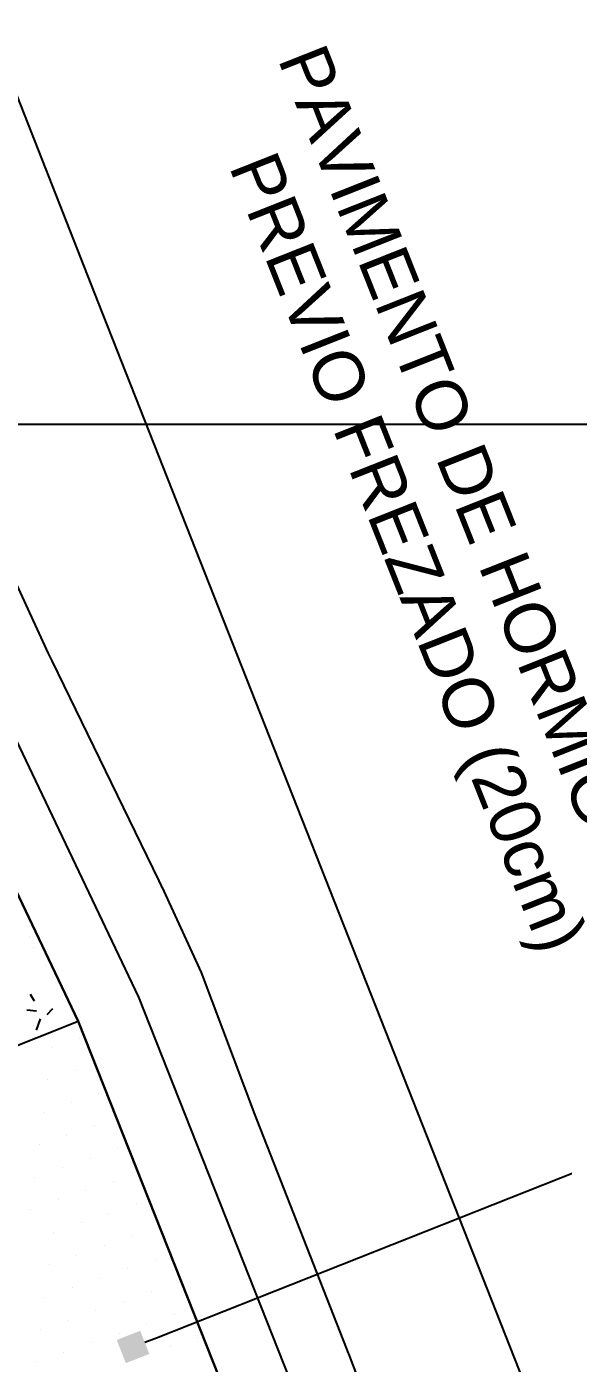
# Model space of a CAD drawing. Header units: metres. Extents: x 486561 to 486942, y 7083268 to 7083787.
# Drawn here: x 486757.9 to 486779.2, y 7083560.8 to 7083613.8 of the extents above; entities that cross this region are included whole.
import ezdxf

# ---------------------------------------------------------------- set-up
doc = ezdxf.new("R2010")
doc.units = ezdxf.units.M
for name, color, linetype in [('ALAMBRADA', 45, 'Continuous'), ('C-ROAD', 7, 'Continuous'), ('C-ROAD-CORR', 5, 'Continuous'), ('C-ROAD-PROF-GRID-MINR', 45, 'Continuous'), ('C-TINN-BNDY', 110, 'Continuous'), ('C-TOPO-FEAT', 94, 'Continuous'), ('grilla', 254, 'Continuous')]:
    doc.layers.add(name, color=color, linetype=linetype)
doc.styles.add('arial', font='arial.ttf')

msp = doc.modelspace()

# ---------------------------------------------------------------- linework, layer by layer
at = {"color": 0, "linetype": 'ByBlock', "lineweight": -2, "extrusion": (0.05870274693533113, -0.1482124761941991, 0.9872117550974717)}
msp.add_line((486762.5905608175, 7083561.593881837, -27.24119651867209), (486763.055426216, 7083561.778001802, -27.2411965186967), dxfattribs=at)
at = {"color": 0, "linetype": 'ByBlock', "extrusion": (0.05870274693533113, -0.1482124761941991, 0.9872117550974717)}
msp.add_solid([(3061008.388704955, 6324626.44397622, -1021324.795761503), (3061007.388704955, 6324626.443976221, -1021324.795761503), (3061008.388704955, 6324627.44397622, -1021324.795761503), (3061007.388704956, 6324627.443976221, -1021324.795761503)], dxfattribs=at)
at = {"layer": 'ALAMBRADA', "color": 7}
for p, q in [((486760.7534856492, 7083602.805716819, 76.05), (486735.2134856493, 7083667.86571682, 76.05)), ((486779.6234856492, 7083554.98571682, 76.05), (486760.7534856492, 7083602.805716819, 76.05))]:
    msp.add_line(p, q, dxfattribs=at)
at = {"layer": 'C-ROAD', "color": 7, "linetype": 'Continuous', "lineweight": -3}
for p, q in [((486708.1905303565, 7083682.893219667), (486759.9519169907, 7083574.32443339)), ((486759.9519169907, 7083574.32443339), (486779.0982955079, 7083525.977601129))]:
    msp.add_line(p, q, dxfattribs=at)
at = {"layer": 'C-ROAD-CORR', "color": 7, "linetype": 'Continuous'}
for p, q in [((486758.0321547772, 7083577.702298041), (486758.0321547772, 7083577.702298041)), ((486758.181473662, 7083577.234219263), (486758.181473662, 7083577.234219263)), ((486758.6558748073, 7083576.54466366), (486758.6558748073, 7083576.54466366)), ((486757.9390914812, 7083575.403892746), (486757.9390914812, 7083575.403892746)), ((486758.0522075205, 7083575.39613894), (486758.2041468034, 7083575.131908937)), ((486757.9200810467, 7083574.774965451), (486758.2995727208, 7083574.74109704)), ((486758.2946601969, 7083573.965621434), (486758.4565057956, 7083574.423563506)), ((486758.7189442638, 7083574.594259403), (486758.9464966545, 7083574.824620996)), ((486760.0160099429, 7083573.659888623), (486760.0160099429, 7083573.659888623)), ((486758.9196155849, 7083573.284507914), (486758.9196155849, 7083573.284507914)), ((486759.8431934741, 7083572.375803911), (486759.8431934741, 7083572.375803911)), ((486758.7467991162, 7083572.000423201), (486758.7467991162, 7083572.000423201)), ((486760.7667713627, 7083571.467099908), (486760.7667713627, 7083571.467099908)), ((486758.5739826469, 7083570.716338488), (486758.5739826469, 7083570.716338488)), ((486759.6703770048, 7083571.091719198), (486759.6703770048, 7083571.091719198)), ((486760.5939548943, 7083570.183015194), (486760.5939548943, 7083570.183015194)), ((486759.4975605364, 7083569.807634484), (486759.4975605364, 7083569.807634484)), ((486758.4011661785, 7083569.432253774), (486758.4011661785, 7083569.432253774)), ((486761.5175327826, 7083569.274311191), (486761.5175327826, 7083569.274311191)), ((486760.4211384247, 7083568.898930482), (486760.4211384247, 7083568.898930482)), ((486758.2283497089, 7083568.148169062), (486758.2283497089, 7083568.148169062)), ((486759.3247440668, 7083568.523549772), (486759.3247440668, 7083568.523549772)), ((486760.2483219559, 7083567.614845769), (486760.2483219559, 7083567.614845769)), ((486761.3447163138, 7083567.990226478), (486761.3447163138, 7083567.990226478)), ((486759.151927598, 7083567.239465059), (486759.151927598, 7083567.239465059)), ((486762.2682942034, 7083567.081522476), (486762.2682942034, 7083567.081522476)), ((486758.0555332401, 7083566.864084349), (486758.0555332401, 7083566.864084349)), ((486761.1718998455, 7083566.706141766), (486761.1718998455, 7083566.706141766)), ((486758.9791111297, 7083565.955380347), (486758.9791111297, 7083565.955380347)), ((486760.0755054876, 7083566.330761056), (486760.0755054876, 7083566.330761056)), ((486760.9990833776, 7083565.422057053), (486760.9990833776, 7083565.422057053)), ((486762.0954777355, 7083565.797437763), (486762.0954777355, 7083565.797437763)), ((486759.9026890197, 7083565.046676343), (486759.9026890197, 7083565.046676343)), ((486763.0190556233, 7083564.88873376), (486763.0190556233, 7083564.88873376)), ((486758.8062946618, 7083564.671295634), (486758.8062946618, 7083564.671295634)), ((486761.9226612654, 7083564.513353051), (486761.9226612654, 7083564.513353051)), ((486760.8262669074, 7083564.137972341), (486760.8262669074, 7083564.137972341)), ((486763.9426335124, 7083563.980029756), (486763.9426335124, 7083563.980029756)), ((486758.6334781916, 7083563.387210921), (486758.6334781916, 7083563.387210921)), ((486759.7298725495, 7083563.762591631), (486759.7298725495, 7083563.762591631)), ((486762.8462391545, 7083563.604649046), (486762.8462391545, 7083563.604649046)), ((486760.6534504387, 7083562.853887627), (486760.6534504387, 7083562.853887627)), ((486761.7498447966, 7083563.229268337), (486761.7498447966, 7083563.229268337)), ((486759.5570560808, 7083562.478506917), (486759.5570560808, 7083562.478506917)), ((486762.6734226857, 7083562.320564334), (486762.6734226857, 7083562.320564334)), ((486763.7698170436, 7083562.695945044), (486763.7698170436, 7083562.695945044)), ((486758.4606617229, 7083562.103126207), (486758.4606617229, 7083562.103126207)), ((486761.5770283278, 7083561.945183625), (486761.5770283278, 7083561.945183625)), ((486764.6933949332, 7083561.787241041), (486764.6933949332, 7083561.787241041)), ((486759.384239612, 7083561.194422205), (486759.384239612, 7083561.194422205)), ((486760.4806339699, 7083561.569802915), (486760.4806339699, 7083561.569802915)), ((486763.5970005753, 7083561.411860331), (486763.5970005753, 7083561.411860331)), ((486758.2878452541, 7083560.819041495), (486758.2878452541, 7083560.819041495)), ((486762.5006062174, 7083561.036479621), (486762.5006062174, 7083561.036479621))]:
    msp.add_line(p, q, dxfattribs=at)
at = {"layer": 'C-ROAD-CORR', "color": 7, "extrusion": (0.05870274693533113, -0.1482124761941991, 0.9872117550974717)}
msp.add_line((486763.0554262162, 7083561.778001801, -27.24119651841465), (486781.7582812132, 7083569.185670783, -27.24119651957881), dxfattribs=at)
at = {"layer": 'C-ROAD-PROF-GRID-MINR', "color": 7}
msp.add_line((486738.7543103684, 7083565.929728276), (486759.9519169893, 7083574.324433391), dxfattribs=at)
at = {"layer": 'C-TINN-BNDY', "color": 7, "linetype": 'Continuous', "lineweight": -3}
for p, q in [((486754.7074568646, 7083597.717280552, 77.95262728394097), (486758.7620415901, 7083588.911080792, 77.97857358103357)), ((486758.7620415901, 7083588.911080792, 77.97857358103357), (486758.8413091714, 7083588.746125021, 77.97755369708347)), ((486758.8413091714, 7083588.746125021, 77.97755369708347), (486758.841013021, 7083588.74457543, 77.97758738332587)), ((486758.841013021, 7083588.74457543, 77.97758738332587), (486758.9010854051, 7083588.621056711, 77.97679389278018)), ((486758.9010854051, 7083588.621056711, 77.97679389278018), (486763.1539175449, 7083579.894740731, 77.91663462818585)), ((486763.1539175449, 7083579.894740731, 77.91663462818585), (486763.2443447059, 7083579.693733985, 77.91866270617604)), ((486763.2443447059, 7083579.693733985, 77.91866270617604), (486763.2626900329, 7083579.652479637, 77.91908138860947)), ((486763.2626900329, 7083579.652479637, 77.91908138860947), (486764.8311249764, 7083576.256703998, 77.91547112013163)), ((486764.8311249764, 7083576.256703998, 77.91547112013163), (486766.9427637832, 7083570.639588017, 77.92552887327656)), ((486766.9427637832, 7083570.639588017, 77.92552887327656), (486767.032856431, 7083570.402412958, 77.9255180570567)), ((486767.032856431, 7083570.402412958, 77.9255180570567), (486767.0328078127, 7083570.401451397, 77.92553618902782)), ((486767.0328078127, 7083570.401451397, 77.92553618902782), (486770.5924927489, 7083561.329341892, 77.89181380116011)), ((486770.5924927489, 7083561.329341892, 77.89181380116011), (486770.630725691, 7083561.231330008, 77.89155432349015)), ((486770.630725691, 7083561.231330008, 77.89155432349015), (486770.6925689938, 7083561.071867978, 77.89114419274188)), ((486770.6925689938, 7083561.071867978, 77.89114419274188), (486770.6938159352, 7083561.070087427, 77.89112104011376)), ((486770.6938159352, 7083561.070087427, 77.89112104011376), (486774.2033426483, 7083552.003698826, 77.85200548247326))]:
    msp.add_line(p, q, dxfattribs=at)
at = {"layer": 'C-TOPO-FEAT', "color": 7, "linetype": 'Continuous', "lineweight": -3}
for p, q in [((486762.3571314717, 7083575.276949713), (486713.1838141695, 7083678.417296676)), ((486759.9519169905, 7083574.32443339), (486710.8002630345, 7083677.419341788)), ((486781.5035099889, 7083526.930117452), (486762.3571314717, 7083575.276949713)), ((486779.0982955077, 7083525.977601129), (486759.9519169905, 7083574.32443339))]:
    msp.add_line(p, q, dxfattribs=at)
at = {"layer": 'grilla', "color": 7}
msp.add_line((486561.4510690507, 7083598.005716819), (486941.5490802203, 7083598.005716819), dxfattribs=at)

# ---------------------------------------------------------------- texts
at = {"layer": 'C-ROAD-CORR', "color": 7, "extrusion": (0.05870274693533115, -0.148212476194199, 0.9872117550974717), "style": 'arial'}
for s, p in [('PAVIMENTO DE HORMIGON', (3061032.020802215, 6324672.909674118, -1021324.795761502)), ('PREVIO FREZADO (20cm)', (3061028.651998212, 6324669.624544515, -1021324.795761502))]:
    msp.add_text(s, height=2, rotation=269.9999999859102, dxfattribs=at).set_placement(p)

doc.saveas('drawing.dxf')
